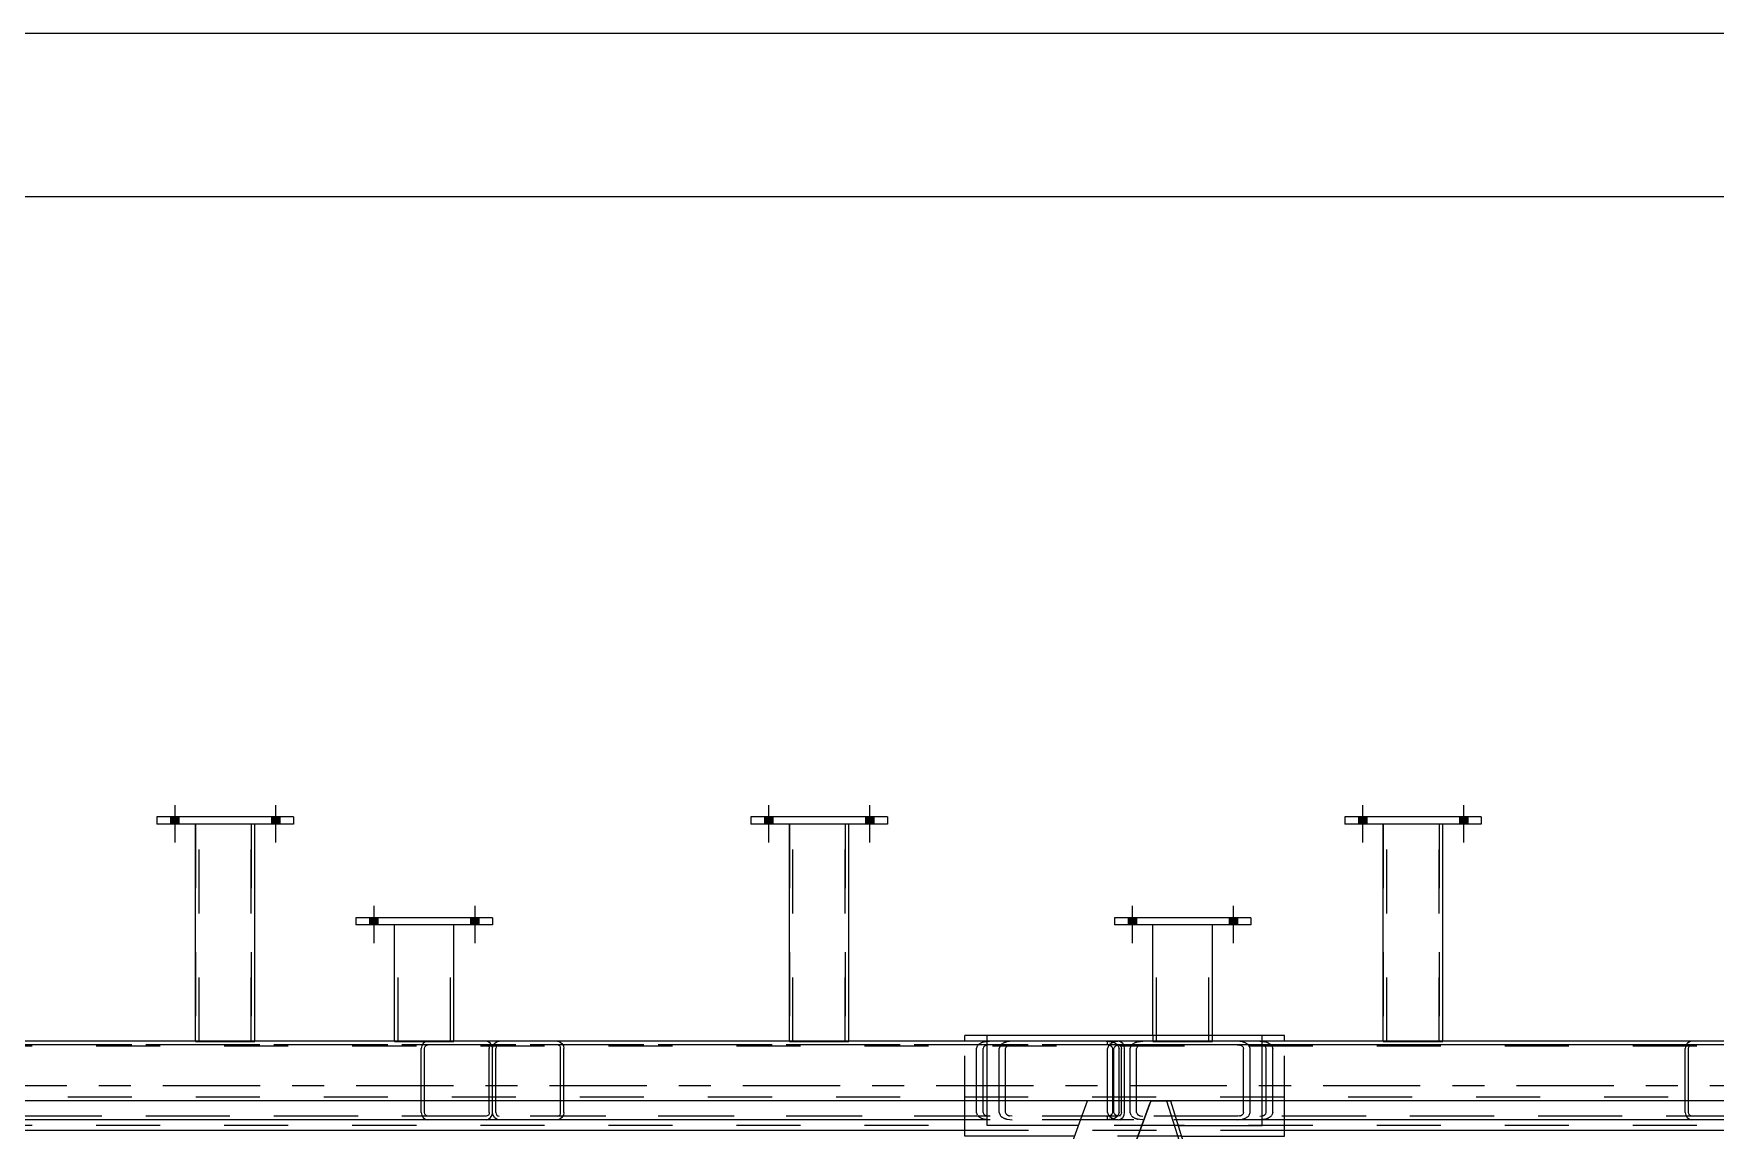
# Model space of a CAD drawing. Header units: millimetres. Extents: x -853 to 336, y -866 to -25.
# Drawn here: x 160.8 to 212.3, y -58.6 to -25.1 of the extents above; entities that cross this region are included whole.
import ezdxf

# ---------------------------------------------------------------- set-up
doc = ezdxf.new("R2010")
doc.units = ezdxf.units.MM
doc.linetypes.add('DXK_LINE_DOT2', pattern=[3.9198, 1.9599, -1.9599])
doc.linetypes.add('DXK_LINE_DOT3', pattern=[5.9187, 2.979, -0.9799, 0.9799, -0.9799])

# ---------------------------------------------------------------- blocks, each defined once
blk = doc.blocks.new('Unknown-570393679-1134')
at = {"color": 5, "linetype": 'Continuous'}
for p, q in [((336.325, -25.051), (-852.675, -25.051)), ((331.325, -30.051), (-847.675, -30.051))]:
    blk.add_line(p, q, dxfattribs=at)
blk = doc.blocks.new('Part-570393679-5576 - 4720')
at = {"color": 2, "linetype": 'Continuous'}
for p, q in [((198.441, -55.728), (190.029, -55.728)), ((190.029, -55.909), (190.029, -55.728)), ((198.441, -55.909), (198.441, -55.728)), ((190.029, -58.491), (190.029, -57.727)), ((198.441, -58.491), (198.441, -57.727)), ((192.825, -58.491), (190.029, -58.491)), ((195.875, -58.491), (198.441, -58.491))]:
    blk.add_line(p, q, dxfattribs=at)
at = {"color": 7, "linetype": 'DXK_LINE_DOT2'}
for p, q in [((190.029, -57.727), (190.029, -55.909)), ((198.441, -57.727), (198.441, -55.909)), ((195.875, -58.491), (192.825, -58.491))]:
    blk.add_line(p, q, dxfattribs=at)
blk = doc.blocks.new('Part-570393679-5539 - 4720')
at = {"color": 2, "linetype": 'Continuous'}
for p, q in [((190.029, -55.728), (189.339, -55.728)), ((189.339, -55.909), (189.339, -55.728)), ((199.132, -55.728), (198.441, -55.728)), ((199.132, -55.909), (199.132, -55.728)), ((189.339, -58.819), (189.339, -58.31)), ((199.132, -58.819), (199.132, -58.31)), ((192.706, -58.819), (189.339, -58.819)), ((195.977, -58.819), (199.132, -58.819))]:
    blk.add_line(p, q, dxfattribs=at)
at = {"color": 7, "linetype": 'DXK_LINE_DOT2'}
for p, q in [((189.339, -58.31), (189.339, -55.909)), ((198.441, -55.728), (190.029, -55.728)), ((199.132, -58.31), (199.132, -55.909)), ((195.977, -58.819), (192.706, -58.819))]:
    blk.add_line(p, q, dxfattribs=at)
blk = doc.blocks.new('Part-570393679-4812 - 4720')
at = {"color": 7, "linetype": 'DXK_LINE_DOT2'}
for p, q in [((301.035, -56.018), (-15.363, -56.019)), ((301.035, -55.909), (2.155, -55.909)), ((167.61, -55.909), (165.792, -55.909)), ((185.792, -55.909), (183.974, -55.909)), ((203.974, -55.909), (202.155, -55.909)), ((301.035, -57.618), (-15.363, -57.619)), ((195.637, -57.727), (193.103, -57.727))]:
    blk.add_line(p, q, dxfattribs=at)
at = {"color": 2, "linetype": 'Continuous'}
for p, q in [((165.792, -55.909), (149.428, -55.909)), ((183.974, -55.909), (167.61, -55.909)), ((202.155, -55.909), (185.792, -55.909)), ((220.337, -55.909), (203.974, -55.909)), ((193.103, -57.727), (156.939, -57.727)), ((231.8, -57.727), (195.637, -57.727))]:
    blk.add_line(p, q, dxfattribs=at)
blk = doc.blocks.new('Part-570393679-4876 - 4720')
at = {"color": 7, "linetype": 'DXK_LINE_DOT2'}
for p, q in [((173.164, -112.827), (193.219, -57.727)), ((174.867, -112.827), (194.922, -57.727)), ((194.334, -59.659), (195.038, -57.727))]:
    blk.add_line(p, q, dxfattribs=at)
at = {"color": 2, "linetype": 'Continuous'}
for p in [(173.622, -111.25), (195.038, -57.727)]:
    blk.add_line(p, (193.103, -57.727), dxfattribs=at)
blk = doc.blocks.new('Bolt-570393679-5254 - 4720')
at = {"linetype": 'Continuous'}
for points in [[(194.595, -52.127), (194.34, -52.127), (194.34, -52.345), (194.595, -52.345)], [(194.595, -52.127), (194.34, -52.127), (194.34, -52.345), (194.595, -52.345)], [(197.686, -52.127), (197.431, -52.127), (197.431, -52.345), (197.686, -52.345)], [(197.686, -52.127), (197.431, -52.127), (197.431, -52.345), (197.686, -52.345)]]:
    blk.add_hatch(color=1, dxfattribs=at).paths.add_polyline_path(points)
at = {"color": 1, "linetype": 'Continuous'}
for p, q in [((194.467, -51.763), (194.467, -52.908)), ((194.467, -51.763), (194.467, -52.908)), ((197.558, -51.763), (197.558, -52.908)), ((197.558, -51.763), (197.558, -52.908)), ((194.34, -52.127), (194.34, -52.345)), ((194.34, -52.127), (194.34, -52.345)), ((194.595, -52.127), (194.595, -52.345)), ((194.595, -52.127), (194.595, -52.345)), ((197.431, -52.127), (197.431, -52.345)), ((197.431, -52.127), (197.431, -52.345)), ((197.686, -52.127), (197.686, -52.345)), ((197.686, -52.127), (197.686, -52.345))]:
    blk.add_line(p, q, dxfattribs=at)
blk = doc.blocks.new('Part-570393679-4965 - 4720')
at = {"color": 2, "linetype": 'Continuous'}
for p, q in [((195.038, -57.727), (194.334, -59.659)), ((195.038, -57.727), (195.637, -57.727)), ((195.637, -57.727), (212.32, -111.25))]:
    blk.add_line(p, q, dxfattribs=at)
at = {"color": 7, "linetype": 'DXK_LINE_DOT2'}
blk.add_line((195.522, -57.727), (212.258, -111.419), dxfattribs=at)
blk = doc.blocks.new('Part-570393679-5219 - 4720')
at = {"color": 7, "linetype": 'DXK_LINE_DOT2'}
for p, q in [((185.792, -49.255), (183.974, -49.255)), ((183.974, -49.255), (183.974, -55.911)), ((184.083, -55.911), (184.083, -49.255)), ((185.683, -49.255), (185.683, -55.911)), ((185.792, -55.911), (185.792, -49.255)), ((183.974, -55.911), (185.792, -55.911))]:
    blk.add_line(p, q, dxfattribs=at)
blk = doc.blocks.new('Part-570393679-5183 - 4720')
at = {"color": 2, "linetype": 'Continuous'}
for p, q in [((195.104, -55.728), (195.104, -52.345)), ((196.922, -55.728), (196.922, -52.345))]:
    blk.add_line(p, q, dxfattribs=at)
at = {"color": 7, "linetype": 'DXK_LINE_DOT2'}
for p, q in [((196.922, -52.345), (195.104, -52.345)), ((195.213, -55.911), (195.213, -52.345)), ((196.813, -55.911), (196.813, -52.345)), ((195.104, -55.728), (195.104, -55.911)), ((195.104, -55.911), (196.922, -55.911)), ((196.922, -55.911), (196.922, -55.728))]:
    blk.add_line(p, q, dxfattribs=at)
blk = doc.blocks.new('Part-570393679-5020 - 4720')
at = {"color": 2, "linetype": 'Continuous'}
for p, q in [((202.155, -55.909), (202.155, -49.255)), ((203.974, -55.909), (203.974, -49.255)), ((203.972, -55.911), (202.157, -55.911))]:
    blk.add_line(p, q, dxfattribs=at)
at = {"color": 7, "linetype": 'DXK_LINE_DOT2'}
for p, q in [((203.974, -49.255), (202.155, -49.255)), ((202.265, -55.911), (202.265, -49.255)), ((203.865, -55.911), (203.865, -49.255)), ((202.155, -55.911), (202.155, -55.909)), ((202.157, -55.911), (202.155, -55.911)), ((202.155, -55.911), (202.157, -55.911)), ((203.856, -55.911), (203.839, -55.911)), ((203.839, -55.911), (203.856, -55.911)), ((203.856, -55.911), (203.865, -55.911)), ((203.865, -55.911), (203.856, -55.911)), ((203.974, -55.911), (203.957, -55.911)), ((203.972, -55.911), (203.974, -55.911)), ((203.974, -55.909), (203.974, -55.911)), ((203.974, -55.911), (203.974, -55.909))]:
    blk.add_line(p, q, dxfattribs=at)
blk = doc.blocks.new('Part-570393679-5023 - 4720')
at = {"color": 2, "linetype": 'Continuous'}
for p, q in [((205.155, -49.036), (200.974, -49.036)), ((200.974, -49.036), (200.974, -49.255)), ((205.155, -49.255), (200.974, -49.255)), ((205.155, -49.036), (205.155, -49.255))]:
    blk.add_line(p, q, dxfattribs=at)
blk = doc.blocks.new('Part-570393679-5123 - 4720')
at = {"color": 2, "linetype": 'Continuous'}
for p, q in [((183.974, -55.909), (183.974, -49.255)), ((185.792, -55.909), (185.792, -49.255)), ((185.79, -55.911), (183.975, -55.911))]:
    blk.add_line(p, q, dxfattribs=at)
at = {"color": 7, "linetype": 'DXK_LINE_DOT2'}
for p, q in [((185.792, -49.255), (183.974, -49.255)), ((184.083, -55.911), (184.083, -49.255)), ((185.683, -55.911), (185.683, -49.255)), ((183.974, -55.911), (183.974, -55.909)), ((183.975, -55.911), (183.974, -55.911)), ((183.974, -55.911), (183.975, -55.911)), ((185.674, -55.911), (185.657, -55.911)), ((185.657, -55.911), (185.674, -55.911)), ((185.674, -55.911), (185.683, -55.911)), ((185.683, -55.911), (185.674, -55.911)), ((185.792, -55.911), (185.775, -55.911)), ((185.79, -55.911), (185.792, -55.911)), ((185.792, -55.909), (185.792, -55.911)), ((185.792, -55.911), (185.792, -55.909))]:
    blk.add_line(p, q, dxfattribs=at)
blk = doc.blocks.new('Bolt-570393679-5328 - 4720')
at = {"linetype": 'Continuous'}
for points in [[(183.465, -49.036), (183.21, -49.036), (183.21, -49.255), (183.465, -49.255)], [(183.465, -49.036), (183.21, -49.036), (183.21, -49.255), (183.465, -49.255)], [(186.555, -49.036), (186.301, -49.036), (186.301, -49.255), (186.555, -49.255)], [(186.555, -49.036), (186.301, -49.036), (186.301, -49.255), (186.555, -49.255)]]:
    blk.add_hatch(color=1, dxfattribs=at).paths.add_polyline_path(points)
at = {"color": 1, "linetype": 'Continuous'}
for p, q in [((183.337, -48.673), (183.337, -49.818)), ((183.337, -48.673), (183.337, -49.818)), ((186.428, -48.673), (186.428, -49.818)), ((186.428, -48.673), (186.428, -49.818)), ((183.21, -49.036), (183.21, -49.255)), ((183.21, -49.036), (183.21, -49.255)), ((183.465, -49.036), (183.465, -49.255)), ((183.465, -49.036), (183.465, -49.255)), ((186.301, -49.036), (186.301, -49.255)), ((186.301, -49.036), (186.301, -49.255)), ((186.555, -49.036), (186.555, -49.255)), ((186.555, -49.036), (186.555, -49.255))]:
    blk.add_line(p, q, dxfattribs=at)
blk = doc.blocks.new('Bolt-570393679-5185 - 4720')
at = {"linetype": 'Continuous'}
for points in [[(201.646, -49.036), (201.392, -49.036), (201.392, -49.255), (201.646, -49.255)], [(201.646, -49.036), (201.392, -49.036), (201.392, -49.255), (201.646, -49.255)], [(204.737, -49.036), (204.483, -49.036), (204.483, -49.255), (204.737, -49.255)], [(204.737, -49.036), (204.483, -49.036), (204.483, -49.255), (204.737, -49.255)]]:
    blk.add_hatch(color=1, dxfattribs=at).paths.add_polyline_path(points)
at = {"color": 1, "linetype": 'Continuous'}
for p, q in [((201.519, -48.673), (201.519, -49.818)), ((201.519, -48.673), (201.519, -49.818)), ((204.61, -48.673), (204.61, -49.818)), ((204.61, -48.673), (204.61, -49.818)), ((201.392, -49.036), (201.392, -49.255)), ((201.392, -49.036), (201.392, -49.255)), ((201.646, -49.036), (201.646, -49.255)), ((201.646, -49.036), (201.646, -49.255)), ((204.483, -49.036), (204.483, -49.255)), ((204.483, -49.036), (204.483, -49.255)), ((204.737, -49.036), (204.737, -49.255)), ((204.737, -49.036), (204.737, -49.255))]:
    blk.add_line(p, q, dxfattribs=at)
blk = doc.blocks.new('Part-570393679-5102 - 4720')
at = {"color": 2, "linetype": 'Continuous'}
for p, q in [((168.792, -49.037), (164.61, -49.037)), ((164.61, -49.037), (164.61, -49.255)), ((168.792, -49.255), (164.61, -49.255)), ((168.792, -49.037), (168.792, -49.255))]:
    blk.add_line(p, q, dxfattribs=at)
blk = doc.blocks.new('Part-570393679-5105 - 4720')
at = {"color": 2, "linetype": 'Continuous'}
for p, q in [((171.885, -55.909), (171.885, -52.345)), ((173.704, -55.909), (173.704, -52.345))]:
    blk.add_line(p, q, dxfattribs=at)
at = {"color": 7, "linetype": 'DXK_LINE_DOT2'}
for p, q in [((173.704, -52.345), (171.885, -52.345)), ((171.994, -55.911), (171.994, -52.345)), ((173.594, -55.911), (173.594, -52.345)), ((171.885, -55.909), (171.885, -55.911)), ((171.885, -55.911), (173.704, -55.911)), ((173.704, -55.911), (173.704, -55.909)), ((173.704, -55.909), (173.704, -55.911))]:
    blk.add_line(p, q, dxfattribs=at)
blk = doc.blocks.new('Part-570393679-5117 - 4720')
at = {"color": 7, "linetype": 'DXK_LINE_DOT2'}
for p, q in [((203.974, -49.255), (202.155, -49.255)), ((202.155, -49.255), (202.155, -55.911)), ((202.265, -55.911), (202.265, -49.255)), ((203.865, -49.255), (203.865, -55.911)), ((203.974, -55.911), (203.974, -49.255)), ((202.155, -55.911), (203.974, -55.911))]:
    blk.add_line(p, q, dxfattribs=at)
blk = doc.blocks.new('Part-570393679-5120 - 4720')
at = {"color": 7, "linetype": 'DXK_LINE_DOT2'}
for p, q in [((205.155, -49.036), (200.974, -49.036)), ((200.974, -49.036), (200.974, -49.255)), ((205.155, -49.255), (200.974, -49.255)), ((205.155, -49.036), (205.155, -49.255))]:
    blk.add_line(p, q, dxfattribs=at)
blk = doc.blocks.new('Part-570393679-5515 - 4720')
at = {"color": 7, "linetype": 'DXK_LINE_DOT2'}
for p, q in [((155.043, -56.044), (155.013, -56.128)), ((155.212, -56.128), (155.227, -56.086)), ((155.41, -55.91), (155.258, -55.926)), ((155.334, -56.027), (155.41, -56.019)), ((193.672, -55.91), (155.41, -55.91)), ((193.672, -56.019), (155.41, -56.019)), ((159.135, -55.926), (158.983, -55.91)), ((158.983, -56.019), (159.059, -56.027)), ((159.167, -56.086), (159.182, -56.128)), ((159.38, -56.128), (159.35, -56.044)), ((189.702, -56.128), (189.732, -56.044)), ((189.916, -56.086), (189.901, -56.128)), ((189.947, -55.926), (190.099, -55.91)), ((190.099, -56.019), (190.023, -56.027)), ((193.672, -55.91), (193.824, -55.926)), ((193.748, -56.027), (193.672, -56.019)), ((193.871, -56.128), (193.856, -56.086)), ((194.039, -56.044), (194.069, -56.128)), ((155.013, -58.091), (155.013, -56.128)), ((155.212, -58.091), (155.212, -56.128)), ((159.182, -58.091), (159.182, -56.128)), ((159.38, -58.091), (159.38, -56.128)), ((189.702, -58.091), (189.702, -56.128)), ((189.901, -58.091), (189.901, -56.128)), ((193.871, -58.091), (193.871, -56.128)), ((194.069, -58.091), (194.069, -56.128)), ((155.013, -58.091), (155.043, -58.175)), ((155.227, -58.133), (155.212, -58.091)), ((159.182, -58.091), (159.167, -58.133)), ((159.35, -58.175), (159.38, -58.091)), ((189.732, -58.175), (189.702, -58.091)), ((189.901, -58.091), (189.916, -58.133)), ((193.856, -58.133), (193.871, -58.091)), ((194.069, -58.091), (194.039, -58.175)), ((155.258, -58.293), (155.41, -58.31)), ((155.41, -58.2), (155.334, -58.192)), ((193.672, -58.2), (155.41, -58.2)), ((159.744, -58.31), (155.41, -58.31)), ((159.059, -58.192), (158.983, -58.2)), ((158.983, -58.31), (159.135, -58.293)), ((193.672, -58.31), (175.085, -58.31)), ((190.099, -58.31), (189.947, -58.293)), ((190.023, -58.192), (190.099, -58.2)), ((193.672, -58.2), (193.748, -58.192)), ((193.824, -58.293), (193.672, -58.31))]:
    blk.add_line(p, q, dxfattribs=at)
at = {"color": 2, "linetype": 'Continuous'}
blk.add_line((175.085, -58.31), (159.744, -58.31), dxfattribs=at)
at = {"color": 7, "linetype": 'DXK_LINE_DOT2'}
for centre, radius, start, end in [((155.32, -56.292), 0.371, 99.5182, 138.0638), ((155.365, -56.21), 0.186, 99.5182, 138.0638), ((159.029, -56.21), 0.186, 41.9362, 80.4819), ((159.074, -56.292), 0.371, 41.9362, 80.4819), ((190.009, -56.292), 0.371, 99.5182, 138.0638), ((190.054, -56.21), 0.186, 99.5182, 138.0638), ((193.718, -56.21), 0.186, 41.9362, 80.4819), ((193.763, -56.292), 0.371, 41.9362, 80.4819), ((155.365, -58.009), 0.186, 221.9362, 260.4819), ((159.029, -58.009), 0.186, 279.5182, 318.0638), ((190.054, -58.009), 0.186, 221.9362, 260.4819), ((193.718, -58.009), 0.186, 279.5182, 318.0638), ((155.32, -57.927), 0.371, 221.9362, 260.4819), ((159.074, -57.927), 0.371, 279.5182, 318.0638), ((190.009, -57.927), 0.371, 221.9362, 260.4819), ((193.763, -57.927), 0.371, 279.5182, 318.0638)]:
    blk.add_arc(centre, radius, start, end, dxfattribs=at)
blk = doc.blocks.new('Part-570393679-5180 - 4720')
at = {"color": 7, "linetype": 'DXK_LINE_DOT2'}
for p, q in [((167.61, -49.255), (165.792, -49.255)), ((165.792, -49.255), (165.792, -55.911)), ((165.901, -55.911), (165.901, -49.255)), ((167.501, -49.255), (167.501, -55.911)), ((167.61, -55.911), (167.61, -49.255)), ((165.792, -55.911), (167.61, -55.911))]:
    blk.add_line(p, q, dxfattribs=at)
blk = doc.blocks.new('Bolt-570393679-5186 - 4720')
at = {"linetype": 'Continuous'}
for points in [[(201.646, -49.036), (201.392, -49.036), (201.392, -49.255), (201.646, -49.255)], [(201.646, -49.036), (201.392, -49.036), (201.392, -49.255), (201.646, -49.255)], [(204.737, -49.036), (204.483, -49.036), (204.483, -49.255), (204.737, -49.255)], [(204.737, -49.036), (204.483, -49.036), (204.483, -49.255), (204.737, -49.255)]]:
    blk.add_hatch(color=1, dxfattribs=at).paths.add_polyline_path(points)
at = {"color": 1, "linetype": 'Continuous'}
for p, q in [((201.519, -48.673), (201.519, -49.818)), ((201.519, -48.673), (201.519, -49.818)), ((204.61, -48.673), (204.61, -49.818)), ((204.61, -48.673), (204.61, -49.818)), ((201.392, -49.036), (201.392, -49.255)), ((201.392, -49.036), (201.392, -49.255)), ((201.646, -49.036), (201.646, -49.255)), ((201.646, -49.036), (201.646, -49.255)), ((204.483, -49.036), (204.483, -49.255)), ((204.483, -49.036), (204.483, -49.255)), ((204.737, -49.036), (204.737, -49.255)), ((204.737, -49.036), (204.737, -49.255))]:
    blk.add_line(p, q, dxfattribs=at)
blk = doc.blocks.new('Part-570393679-5189 - 4720')
at = {"color": 7, "linetype": 'DXK_LINE_DOT2'}
for p, q in [((168.792, -49.036), (164.61, -49.036)), ((164.61, -49.036), (164.61, -49.255)), ((168.792, -49.255), (164.61, -49.255)), ((168.792, -49.036), (168.792, -49.255))]:
    blk.add_line(p, q, dxfattribs=at)
blk = doc.blocks.new('Part-570393679-5216 - 4720')
at = {"color": 2, "linetype": 'Continuous'}
for p, q in [((186.974, -49.036), (182.792, -49.036)), ((182.792, -49.036), (182.792, -49.255)), ((186.974, -49.255), (182.792, -49.255)), ((186.974, -49.036), (186.974, -49.255))]:
    blk.add_line(p, q, dxfattribs=at)
blk = doc.blocks.new('Part-570393679-5222 - 4720')
at = {"color": 2, "linetype": 'Continuous'}
for p, q in [((165.792, -55.909), (165.792, -49.255)), ((167.61, -55.909), (167.61, -49.255)), ((167.609, -55.911), (165.793, -55.911))]:
    blk.add_line(p, q, dxfattribs=at)
at = {"color": 7, "linetype": 'DXK_LINE_DOT2'}
for p, q in [((167.61, -49.255), (165.792, -49.255)), ((165.901, -55.911), (165.901, -49.255)), ((167.501, -55.911), (167.501, -49.255)), ((165.792, -55.911), (165.792, -55.909)), ((165.793, -55.911), (165.792, -55.911)), ((165.792, -55.911), (165.793, -55.911)), ((167.493, -55.911), (167.475, -55.911)), ((167.475, -55.911), (167.493, -55.911)), ((167.493, -55.911), (167.501, -55.911)), ((167.501, -55.911), (167.493, -55.911)), ((167.61, -55.911), (167.593, -55.911)), ((167.609, -55.911), (167.61, -55.911)), ((167.61, -55.909), (167.61, -55.911)), ((167.61, -55.911), (167.61, -55.909))]:
    blk.add_line(p, q, dxfattribs=at)
blk = doc.blocks.new('Bolt-570393679-5327 - 4720')
at = {"linetype": 'Continuous'}
for points in [[(183.465, -49.036), (183.21, -49.036), (183.21, -49.255), (183.465, -49.255)], [(183.465, -49.036), (183.21, -49.036), (183.21, -49.255), (183.465, -49.255)], [(186.555, -49.036), (186.301, -49.036), (186.301, -49.255), (186.555, -49.255)], [(186.555, -49.036), (186.301, -49.036), (186.301, -49.255), (186.555, -49.255)]]:
    blk.add_hatch(color=1, dxfattribs=at).paths.add_polyline_path(points)
at = {"color": 1, "linetype": 'Continuous'}
for p, q in [((183.337, -48.673), (183.337, -49.818)), ((183.337, -48.673), (183.337, -49.818)), ((186.428, -48.673), (186.428, -49.818)), ((186.428, -48.673), (186.428, -49.818)), ((183.21, -49.036), (183.21, -49.255)), ((183.21, -49.036), (183.21, -49.255)), ((183.465, -49.036), (183.465, -49.255)), ((183.465, -49.036), (183.465, -49.255)), ((186.301, -49.036), (186.301, -49.255)), ((186.301, -49.036), (186.301, -49.255)), ((186.555, -49.036), (186.555, -49.255)), ((186.555, -49.036), (186.555, -49.255))]:
    blk.add_line(p, q, dxfattribs=at)
blk = doc.blocks.new('Bolt-570393679-5329 - 4720')
at = {"linetype": 'Continuous'}
for points in [[(165.283, -49.037), (165.028, -49.037), (165.028, -49.255), (165.283, -49.255)], [(165.283, -49.037), (165.028, -49.037), (165.028, -49.255), (165.283, -49.255)], [(168.374, -49.037), (168.119, -49.037), (168.119, -49.255), (168.374, -49.255)], [(168.374, -49.037), (168.119, -49.037), (168.119, -49.255), (168.374, -49.255)]]:
    blk.add_hatch(color=1, dxfattribs=at).paths.add_polyline_path(points)
at = {"color": 1, "linetype": 'Continuous'}
for p, q in [((165.155, -48.673), (165.155, -49.818)), ((165.155, -48.673), (165.155, -49.818)), ((168.246, -48.673), (168.246, -49.818)), ((168.246, -48.673), (168.246, -49.818)), ((165.028, -49.037), (165.028, -49.255)), ((165.028, -49.037), (165.028, -49.255)), ((165.283, -49.037), (165.283, -49.255)), ((165.283, -49.037), (165.283, -49.255)), ((168.119, -49.037), (168.119, -49.255)), ((168.119, -49.037), (168.119, -49.255)), ((168.374, -49.037), (168.374, -49.255)), ((168.374, -49.037), (168.374, -49.255))]:
    blk.add_line(p, q, dxfattribs=at)
blk = doc.blocks.new('Part-570393679-5369 - 4720')
at = {"color": 7, "linetype": 'DXK_LINE_DOT2'}
for p, q in [((186.974, -49.036), (182.792, -49.036)), ((182.792, -49.036), (182.792, -49.255)), ((186.974, -49.255), (182.792, -49.255)), ((186.974, -49.036), (186.974, -49.255))]:
    blk.add_line(p, q, dxfattribs=at)
blk = doc.blocks.new('Part-570393679-5375 - 4720')
at = {"color": 7, "linetype": 'DXK_LINE_DOT2'}
for p, q in [((193.739, -56.05), (193.711, -56.128)), ((193.741, -56.044), (193.739, -56.05)), ((193.909, -56.128), (193.924, -56.086)), ((194.108, -55.91), (193.956, -55.926)), ((194.032, -56.027), (194.108, -56.019)), ((232.37, -55.91), (194.108, -55.91)), ((232.37, -56.019), (194.108, -56.019)), ((197.833, -55.926), (197.681, -55.91)), ((197.681, -56.019), (197.757, -56.027)), ((197.864, -56.086), (197.879, -56.128)), ((198.05, -56.05), (198.048, -56.044)), ((198.078, -56.128), (198.05, -56.05)), ((228.4, -56.128), (228.43, -56.044)), ((228.613, -56.086), (228.598, -56.128)), ((228.645, -55.926), (228.797, -55.91)), ((228.797, -56.019), (228.721, -56.027)), ((232.37, -55.91), (232.522, -55.926)), ((232.446, -56.027), (232.37, -56.019)), ((232.568, -56.128), (232.553, -56.086)), ((232.737, -56.044), (232.767, -56.128)), ((193.711, -58.091), (193.711, -56.128)), ((193.909, -58.091), (193.909, -56.128)), ((197.879, -58.091), (197.879, -56.128)), ((198.078, -58.091), (198.078, -56.128)), ((228.4, -58.091), (228.4, -56.128)), ((228.598, -58.091), (228.598, -56.128)), ((232.568, -58.091), (232.568, -56.128)), ((232.767, -58.091), (232.767, -56.128)), ((193.711, -58.091), (193.741, -58.175)), ((193.924, -58.133), (193.909, -58.091)), ((197.879, -58.091), (197.864, -58.133)), ((198.048, -58.175), (198.078, -58.091)), ((228.43, -58.175), (228.4, -58.091)), ((228.598, -58.091), (228.613, -58.133)), ((232.553, -58.133), (232.568, -58.091)), ((232.767, -58.091), (232.737, -58.175)), ((193.956, -58.293), (194.108, -58.31)), ((194.108, -58.2), (194.032, -58.192)), ((232.37, -58.2), (194.108, -58.2)), ((198.441, -58.31), (194.108, -58.31)), ((197.757, -58.192), (197.681, -58.2)), ((197.681, -58.31), (197.833, -58.293)), ((232.37, -58.31), (213.782, -58.31)), ((228.797, -58.31), (228.645, -58.293)), ((228.721, -58.192), (228.797, -58.2)), ((232.37, -58.2), (232.446, -58.192)), ((232.522, -58.293), (232.37, -58.31))]:
    blk.add_line(p, q, dxfattribs=at)
at = {"color": 2, "linetype": 'Continuous'}
blk.add_line((213.782, -58.31), (198.441, -58.31), dxfattribs=at)
at = {"color": 7, "linetype": 'DXK_LINE_DOT2'}
for centre, radius, start, end in [((194.017, -56.292), 0.371, 99.5182, 138.0638), ((194.062, -56.21), 0.186, 99.5182, 138.0638), ((197.726, -56.21), 0.186, 41.9362, 80.4819), ((197.771, -56.292), 0.371, 41.9362, 80.4819), ((228.706, -56.292), 0.371, 99.5182, 138.0638), ((228.751, -56.21), 0.186, 99.5182, 138.0638), ((232.415, -56.21), 0.186, 41.9362, 80.4819), ((232.46, -56.292), 0.371, 41.9362, 80.4819), ((194.062, -58.009), 0.186, 221.9362, 260.4819), ((197.726, -58.009), 0.186, 279.5182, 318.0638), ((228.751, -58.009), 0.186, 221.9362, 260.4819), ((232.415, -58.009), 0.186, 279.5182, 318.0638), ((194.017, -57.927), 0.371, 221.9362, 260.4819), ((197.771, -57.927), 0.371, 279.5182, 318.0638), ((228.706, -57.927), 0.371, 221.9362, 260.4819), ((232.46, -57.927), 0.371, 279.5182, 318.0638)]:
    blk.add_arc(centre, radius, start, end, dxfattribs=at)
blk = doc.blocks.new('Part-570393679-5398 - 4720')
at = {"color": 7, "linetype": 'DXK_LINE_DOT2'}
for p, q in [((194.401, -56.128), (194.431, -56.044)), ((194.615, -56.086), (194.6, -56.128)), ((194.646, -55.926), (194.798, -55.91)), ((194.798, -56.019), (194.722, -56.027)), ((213.385, -55.91), (194.798, -55.91)), ((213.385, -56.019), (194.798, -56.019)), ((198.371, -55.91), (198.523, -55.926)), ((198.447, -56.027), (198.371, -56.019)), ((198.57, -56.128), (198.555, -56.086)), ((198.738, -56.044), (198.768, -56.128)), ((211.415, -56.044), (211.4, -56.128)), ((211.459, -55.973), (211.415, -56.044)), ((211.523, -55.926), (211.459, -55.973)), ((211.5, -56.128), (211.507, -56.086)), ((211.507, -56.086), (211.529, -56.051)), ((211.599, -55.91), (211.523, -55.926)), ((211.529, -56.051), (211.561, -56.027)), ((211.561, -56.027), (211.599, -56.019)), ((213.461, -55.926), (213.385, -55.91)), ((213.385, -56.019), (213.423, -56.027)), ((213.423, -56.027), (213.456, -56.051)), ((213.456, -56.051), (213.477, -56.086)), ((213.526, -55.973), (213.461, -55.926)), ((213.477, -56.086), (213.485, -56.128)), ((213.569, -56.044), (213.526, -55.973)), ((213.584, -56.128), (213.569, -56.044)), ((194.401, -58.091), (194.401, -56.128)), ((194.6, -58.091), (194.6, -56.128)), ((198.57, -58.091), (198.57, -56.128)), ((198.768, -58.091), (198.768, -56.128)), ((211.4, -58.091), (211.4, -56.128)), ((211.5, -58.091), (211.5, -56.128)), ((213.485, -58.091), (213.485, -56.128)), ((213.584, -58.091), (213.584, -56.128)), ((194.431, -58.175), (194.401, -58.091)), ((194.6, -58.091), (194.615, -58.133)), ((198.555, -58.133), (198.57, -58.091)), ((198.768, -58.091), (198.738, -58.175)), ((211.4, -58.091), (211.415, -58.175)), ((211.507, -58.133), (211.5, -58.091)), ((211.529, -58.168), (211.507, -58.133)), ((211.561, -58.192), (211.529, -58.168)), ((213.456, -58.168), (213.423, -58.192)), ((213.477, -58.133), (213.456, -58.168)), ((213.485, -58.091), (213.477, -58.133)), ((213.569, -58.175), (213.584, -58.091)), ((194.705, -58.299), (194.646, -58.293)), ((194.798, -58.31), (194.705, -58.299)), ((194.722, -58.192), (194.798, -58.2)), ((213.385, -58.2), (194.798, -58.2)), ((213.385, -58.31), (194.798, -58.31)), ((198.371, -58.2), (198.447, -58.192)), ((198.523, -58.293), (198.371, -58.31)), ((211.415, -58.175), (211.459, -58.246)), ((211.459, -58.246), (211.523, -58.293)), ((211.523, -58.293), (211.599, -58.31)), ((211.599, -58.2), (211.561, -58.192)), ((213.423, -58.192), (213.385, -58.2)), ((213.385, -58.31), (213.461, -58.293)), ((213.461, -58.293), (213.526, -58.246)), ((213.526, -58.246), (213.569, -58.175))]:
    blk.add_line(p, q, dxfattribs=at)
for centre, radius, start, end in [((194.708, -56.292), 0.371, 99.5182, 138.0638), ((194.753, -56.21), 0.186, 99.5182, 138.0638), ((198.417, -56.21), 0.186, 41.9362, 80.4819), ((198.462, -56.292), 0.371, 41.9362, 80.4819), ((194.753, -58.009), 0.186, 221.9362, 260.4819), ((198.417, -58.009), 0.186, 279.5182, 318.0638), ((194.708, -57.927), 0.371, 221.9362, 260.4819), ((198.462, -57.927), 0.371, 279.5182, 318.0638)]:
    blk.add_arc(centre, radius, start, end, dxfattribs=at)
blk = doc.blocks.new('Bolt-570393679-5454 - 4720')
at = {"linetype": 'Continuous'}
for points in [[(165.283, -49.036), (165.028, -49.036), (165.028, -49.255), (165.283, -49.255)], [(165.283, -49.036), (165.028, -49.036), (165.028, -49.255), (165.283, -49.255)], [(168.374, -49.036), (168.119, -49.036), (168.119, -49.255), (168.374, -49.255)], [(168.374, -49.036), (168.119, -49.036), (168.119, -49.255), (168.374, -49.255)]]:
    blk.add_hatch(color=1, dxfattribs=at).paths.add_polyline_path(points)
at = {"color": 1, "linetype": 'Continuous'}
for p, q in [((165.155, -48.673), (165.155, -49.818)), ((165.155, -48.673), (165.155, -49.818)), ((168.246, -48.673), (168.246, -49.818)), ((168.246, -48.673), (168.246, -49.818)), ((165.028, -49.036), (165.028, -49.255)), ((165.028, -49.036), (165.028, -49.255)), ((165.283, -49.036), (165.283, -49.255)), ((165.283, -49.036), (165.283, -49.255)), ((168.119, -49.036), (168.119, -49.255)), ((168.119, -49.036), (168.119, -49.255)), ((168.374, -49.036), (168.374, -49.255)), ((168.374, -49.036), (168.374, -49.255))]:
    blk.add_line(p, q, dxfattribs=at)
blk = doc.blocks.new('Part-570393679-5463 - 4720')
at = {"color": 2, "linetype": 'Continuous'}
for p, q in [((174.885, -52.127), (170.704, -52.127)), ((170.704, -52.127), (170.704, -52.345)), ((174.885, -52.345), (170.704, -52.345)), ((174.885, -52.127), (174.885, -52.345))]:
    blk.add_line(p, q, dxfattribs=at)
blk = doc.blocks.new('Bolt-570393679-5464 - 4720')
at = {"linetype": 'Continuous'}
for points in [[(171.376, -52.127), (171.122, -52.127), (171.122, -52.345), (171.376, -52.345)], [(171.376, -52.127), (171.122, -52.127), (171.122, -52.345), (171.376, -52.345)], [(174.467, -52.127), (174.213, -52.127), (174.213, -52.345), (174.467, -52.345)], [(174.467, -52.127), (174.213, -52.127), (174.213, -52.345), (174.467, -52.345)]]:
    blk.add_hatch(color=1, dxfattribs=at).paths.add_polyline_path(points)
at = {"color": 1, "linetype": 'Continuous'}
for p, q in [((171.249, -51.763), (171.249, -52.908)), ((171.249, -51.763), (171.249, -52.908)), ((174.34, -51.763), (174.34, -52.908)), ((174.34, -51.763), (174.34, -52.908)), ((171.122, -52.127), (171.122, -52.345)), ((171.122, -52.127), (171.122, -52.345)), ((171.376, -52.127), (171.376, -52.345)), ((171.376, -52.127), (171.376, -52.345)), ((174.213, -52.127), (174.213, -52.345)), ((174.213, -52.127), (174.213, -52.345)), ((174.467, -52.127), (174.467, -52.345)), ((174.467, -52.127), (174.467, -52.345))]:
    blk.add_line(p, q, dxfattribs=at)
blk = doc.blocks.new('Part-570393679-5500 - 4720')
at = {"color": 2, "linetype": 'Continuous'}
for p, q in [((198.104, -52.127), (193.922, -52.127)), ((193.922, -52.127), (193.922, -52.345)), ((198.104, -52.345), (193.922, -52.345)), ((198.104, -52.127), (198.104, -52.345))]:
    blk.add_line(p, q, dxfattribs=at)
blk = doc.blocks.new('Part-570393679-5585 - 4720')
at = {"color": 7, "linetype": 'DXK_LINE_DOT2'}
for p, q in [((155.704, -56.128), (155.734, -56.044)), ((155.917, -56.086), (155.902, -56.128)), ((155.949, -55.926), (156.101, -55.91)), ((156.101, -56.019), (156.025, -56.027)), ((174.688, -55.91), (156.101, -55.91)), ((174.688, -56.019), (156.101, -56.019)), ((159.674, -55.91), (159.826, -55.926)), ((159.75, -56.027), (159.674, -56.019)), ((159.873, -56.128), (159.857, -56.086)), ((160.041, -56.044), (160.071, -56.128)), ((172.718, -56.044), (172.703, -56.128)), ((172.761, -55.973), (172.718, -56.044)), ((172.826, -55.926), (172.761, -55.973)), ((172.802, -56.128), (172.81, -56.086)), ((172.81, -56.086), (172.831, -56.051)), ((172.902, -55.91), (172.826, -55.926)), ((172.831, -56.051), (172.864, -56.027)), ((172.864, -56.027), (172.902, -56.019)), ((174.764, -55.926), (174.688, -55.91)), ((174.688, -56.019), (174.726, -56.027)), ((174.726, -56.027), (174.758, -56.051)), ((174.758, -56.051), (174.78, -56.086)), ((174.828, -55.973), (174.764, -55.926)), ((174.78, -56.086), (174.787, -56.128)), ((174.871, -56.044), (174.828, -55.973)), ((174.887, -56.128), (174.871, -56.044)), ((155.704, -58.091), (155.704, -56.128)), ((155.902, -58.091), (155.902, -56.128)), ((159.873, -58.091), (159.873, -56.128)), ((160.071, -58.091), (160.071, -56.128)), ((172.703, -58.091), (172.703, -56.128)), ((172.802, -58.091), (172.802, -56.128)), ((174.787, -58.091), (174.787, -56.128)), ((174.887, -58.091), (174.887, -56.128)), ((155.734, -58.175), (155.704, -58.091)), ((155.902, -58.091), (155.917, -58.133)), ((159.857, -58.133), (159.873, -58.091)), ((160.071, -58.091), (160.041, -58.175)), ((172.703, -58.091), (172.718, -58.175)), ((172.81, -58.133), (172.802, -58.091)), ((172.831, -58.169), (172.81, -58.133)), ((172.864, -58.192), (172.831, -58.169)), ((174.758, -58.169), (174.726, -58.192)), ((174.78, -58.133), (174.758, -58.169)), ((174.787, -58.091), (174.78, -58.133)), ((174.871, -58.175), (174.887, -58.091)), ((156.007, -58.299), (155.949, -58.293)), ((156.101, -58.31), (156.007, -58.299)), ((156.025, -58.192), (156.101, -58.2)), ((174.688, -58.2), (156.101, -58.2)), ((174.688, -58.31), (156.101, -58.31)), ((159.674, -58.2), (159.75, -58.192)), ((159.826, -58.293), (159.674, -58.31)), ((172.718, -58.175), (172.761, -58.246)), ((172.761, -58.246), (172.826, -58.293)), ((172.826, -58.293), (172.902, -58.31)), ((172.902, -58.2), (172.864, -58.192)), ((174.726, -58.192), (174.688, -58.2)), ((174.688, -58.31), (174.764, -58.293)), ((174.764, -58.293), (174.828, -58.246)), ((174.828, -58.246), (174.871, -58.175))]:
    blk.add_line(p, q, dxfattribs=at)
for centre, radius, start, end in [((156.01, -56.292), 0.371, 99.5182, 138.0638), ((156.056, -56.21), 0.186, 99.5182, 138.0638), ((159.719, -56.21), 0.186, 41.9362, 80.4819), ((159.765, -56.292), 0.371, 41.9362, 80.4819), ((156.056, -58.009), 0.186, 221.9362, 260.4819), ((159.719, -58.009), 0.186, 279.5182, 318.0638), ((156.01, -57.927), 0.371, 221.9362, 260.4819), ((159.765, -57.927), 0.371, 279.5182, 318.0638)]:
    blk.add_arc(centre, radius, start, end, dxfattribs=at)
blk = doc.blocks.new('Part-570393679-5614 - 4720')
at = {"color": 7, "linetype": 'DXK_LINE_DOT2'}
for p, q in [((297.987, -55.909), (-7.886, -55.91)), ((297.987, -56.055), (-7.886, -56.055)), ((297.987, -58.491), (-7.886, -58.491)), ((199.132, -58.637), (189.339, -58.637))]:
    blk.add_line(p, q, dxfattribs=at)
at = {"color": 7, "linetype": 'DXK_LINE_DOT3'}
blk.add_line((297.987, -57.273), (-7.886, -57.273), dxfattribs=at)
at = {"color": 2, "linetype": 'Continuous'}
for p, q in [((189.339, -58.637), (160.435, -58.637)), ((228.036, -58.637), (199.132, -58.637))]:
    blk.add_line(p, q, dxfattribs=at)
blk = doc.blocks.new('Part-570393679-5640 - 4720')
at = {"color": 7, "linetype": 'DXK_LINE_DOT2'}
for p, q in [((174.887, -56.128), (174.902, -56.044)), ((174.902, -56.044), (174.945, -55.973)), ((174.945, -55.973), (175.009, -55.926)), ((174.993, -56.086), (174.986, -56.128)), ((175.015, -56.051), (174.993, -56.086)), ((175.009, -55.926), (175.011, -55.926)), ((175.011, -55.926), (175.085, -55.91)), ((175.047, -56.027), (175.015, -56.051)), ((175.085, -56.019), (175.047, -56.027)), ((194.037, -55.91), (175.085, -55.91)), ((194.037, -56.019), (175.085, -56.019)), ((176.872, -55.91), (176.948, -55.926)), ((176.91, -56.027), (176.872, -56.019)), ((176.942, -56.051), (176.91, -56.027)), ((176.963, -56.086), (176.942, -56.051)), ((176.948, -55.926), (177.012, -55.973)), ((176.971, -56.128), (176.963, -56.086)), ((177.012, -55.973), (177.055, -56.044)), ((177.055, -56.044), (177.07, -56.128)), ((190.421, -56.05), (190.393, -56.128)), ((190.423, -56.044), (190.421, -56.05)), ((190.591, -56.128), (190.606, -56.086)), ((190.79, -55.91), (190.638, -55.926)), ((190.714, -56.027), (190.79, -56.019)), ((193.711, -56.019), (193.711, -55.91)), ((194.113, -55.926), (194.037, -55.91)), ((194.037, -56.019), (194.075, -56.027)), ((194.075, -56.027), (194.107, -56.051)), ((194.107, -56.051), (194.128, -56.086)), ((194.177, -55.973), (194.113, -55.926)), ((194.128, -56.086), (194.136, -56.128)), ((194.22, -56.044), (194.177, -55.973)), ((194.235, -56.128), (194.22, -56.044)), ((174.887, -57.727), (174.887, -56.128)), ((174.986, -58.091), (174.986, -56.128)), ((176.971, -58.091), (176.971, -56.128)), ((177.07, -58.091), (177.07, -56.128)), ((190.393, -58.091), (190.393, -56.128)), ((190.591, -58.091), (190.591, -56.128)), ((194.136, -58.091), (194.136, -56.128)), ((194.235, -58.091), (194.235, -56.128)), ((174.986, -58.091), (174.993, -58.133)), ((174.993, -58.133), (175.015, -58.169)), ((175.015, -58.169), (175.047, -58.192)), ((176.91, -58.192), (176.942, -58.169)), ((176.942, -58.169), (176.963, -58.133)), ((176.963, -58.133), (176.971, -58.091)), ((177.07, -58.091), (177.055, -58.175)), ((190.393, -58.091), (190.423, -58.175)), ((190.606, -58.133), (190.591, -58.091)), ((194.107, -58.169), (194.075, -58.192)), ((194.128, -58.133), (194.107, -58.169)), ((194.136, -58.091), (194.128, -58.133)), ((194.22, -58.175), (194.235, -58.091)), ((175.047, -58.192), (175.085, -58.2)), ((194.037, -58.2), (175.085, -58.2)), ((176.872, -58.2), (176.91, -58.192)), ((176.948, -58.293), (176.872, -58.31)), ((177.012, -58.246), (176.948, -58.293)), ((177.055, -58.175), (177.012, -58.246)), ((194.037, -58.31), (190.029, -58.31)), ((190.638, -58.293), (190.79, -58.31)), ((190.79, -58.2), (190.714, -58.192)), ((193.711, -58.31), (193.711, -58.2)), ((194.075, -58.192), (194.037, -58.2)), ((194.037, -58.31), (194.113, -58.293)), ((194.113, -58.293), (194.177, -58.246)), ((194.177, -58.246), (194.22, -58.175))]:
    blk.add_line(p, q, dxfattribs=at)
at = {"color": 2, "linetype": 'Continuous'}
for p, q in [((174.887, -58.091), (174.887, -57.727)), ((174.902, -58.175), (174.887, -58.091)), ((174.945, -58.246), (174.902, -58.175)), ((175.009, -58.293), (174.945, -58.246)), ((175.085, -58.31), (175.009, -58.293)), ((190.029, -58.31), (175.085, -58.31))]:
    blk.add_line(p, q, dxfattribs=at)
at = {"color": 7, "linetype": 'DXK_LINE_DOT2'}
for centre, radius, start, end in [((190.699, -56.292), 0.371, 99.5182, 138.0638), ((190.745, -56.21), 0.186, 99.5182, 138.0638), ((190.745, -58.009), 0.186, 221.9362, 260.4819), ((190.699, -57.927), 0.371, 221.9362, 260.4819)]:
    blk.add_arc(centre, radius, start, end, dxfattribs=at)

msp = doc.modelspace()

# ---------------------------------------------------------------- block references
for name in ['Unknown-570393679-1134', 'Bolt-570393679-5329 - 4720', 'Bolt-570393679-5454 - 4720', 'Bolt-570393679-5328 - 4720', 'Bolt-570393679-5327 - 4720', 'Bolt-570393679-5185 - 4720', 'Bolt-570393679-5186 - 4720', 'Part-570393679-5102 - 4720', 'Part-570393679-5189 - 4720', 'Part-570393679-5180 - 4720', 'Part-570393679-5222 - 4720', 'Part-570393679-5216 - 4720', 'Part-570393679-5369 - 4720', 'Part-570393679-5219 - 4720', 'Part-570393679-5123 - 4720', 'Part-570393679-5023 - 4720', 'Part-570393679-5120 - 4720', 'Part-570393679-5020 - 4720', 'Part-570393679-5117 - 4720', 'Bolt-570393679-5464 - 4720', 'Bolt-570393679-5254 - 4720', 'Part-570393679-5463 - 4720', 'Part-570393679-5105 - 4720', 'Part-570393679-5500 - 4720', 'Part-570393679-5183 - 4720', 'Part-570393679-4812 - 4720', 'Part-570393679-5614 - 4720', 'Part-570393679-5515 - 4720', 'Part-570393679-5585 - 4720', 'Part-570393679-5640 - 4720', 'Part-570393679-5539 - 4720', 'Part-570393679-5576 - 4720', 'Part-570393679-5375 - 4720', 'Part-570393679-5398 - 4720', 'Part-570393679-4876 - 4720', 'Part-570393679-4965 - 4720']:
    msp.add_blockref(name, (0, 0))

doc.saveas('drawing.dxf')
